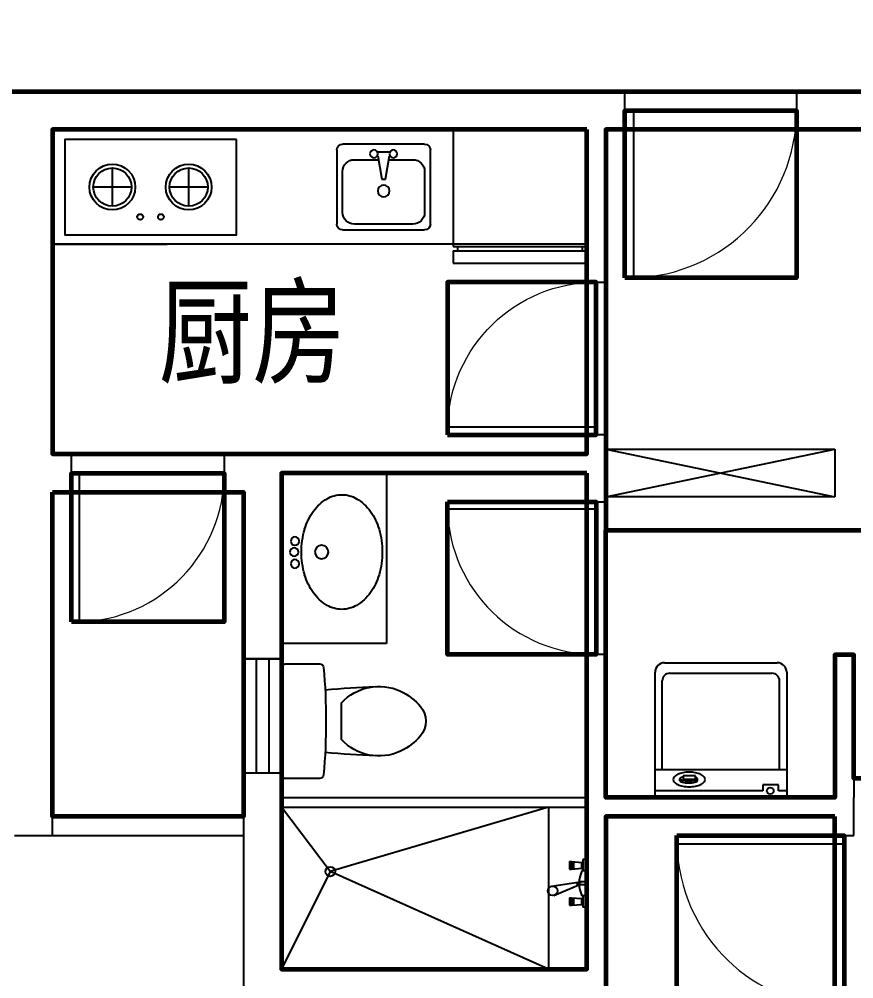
# Model space of a CAD drawing. Extents: x 1005722 to 1034128, y -625400 to -609800.
# Drawn here: x 1019850 to 1024225, y -620550 to -615522 of the extents above; entities that cross this region are included whole.
import ezdxf
from ezdxf.enums import TextEntityAlignment as Align

# ---------------------------------------------------------------- set-up
doc = ezdxf.new("R2010")
doc.units = 0
doc.header["$LTSCALE"] = 1000
doc.header["$MEASUREMENT"] = 0
doc.layers.get('0').update_dxf_attribs({"linetype": 'CONTINUOUS'})
for name, color, linetype in [('BATH', 8, 'CONTINUOUS'), ('FUR', 8, 'CONTINUOUS'), ('Furniture(家具)', 8, 'CONTINUOUS'), ('WALL', 2, 'CONTINUOUS'), ('WINDOW', 4, 'CONTINUOUS'), ('家具', 8, 'CONTINUOUS'), ('阳台露台', 141, 'CONTINUOUS')]:
    doc.layers.add(name, color=color, linetype=linetype)
for name, color, linetype, lineweight in [('GT_卧室', 1, 'CONTINUOUS', 60), ('GT_卫生间', 5, 'CONTINUOUS', 60), ('GT_厨房', 4, 'CONTINUOUS', 60), ('GT_过道', 30, 'CONTINUOUS', 60), ('GT_门', 245, 'CONTINUOUS', 60), ('GT_阳台', 6, 'CONTINUOUS', 60), ('GT_餐厅', 3, 'CONTINUOUS', 60), ('文字标注', 121, 'CONTINUOUS', 0)]:
    doc.layers.add(name, color=color, linetype=linetype, lineweight=lineweight)
doc.styles.add('-黑体', font='simhei.ttf', dxfattribs={"width": 0.8})
doc.styles.add('DIM_FONT', font='ZBTXT.shx', dxfattribs={"width": 0.8})

# ---------------------------------------------------------------- blocks, each defined once
blk = doc.blocks.new('TP6')
blk.add_lwpolyline([(20, -300), (200.8, -300, 0.388903), (220.7, -281.7, 0.043619), (220.7, 281.7, 0.388903), (200.8, 300), (20, 300, 0.414214), (0, 280), (0, -280, 0.414214), (20, -300, 0.414214)], format="xyb")
blk.add_lwpolyline([(623.4, 157.5, 0.325454), (314.1, 96.3), (314.1, -96.3, 0.325454), (623.4, -157.5, 0.11195), (728.4, -76.5, 0.35994), (728.4, 76.5, 0.11195)], format="xyb", close=True)
for centre, start, end in [((821.6, -7004.3), 92.61819, 94.72691), ((821.6, 7004.3), 265.27309, 267.38181)]:
    blk.add_arc(centre, 7193.5, start, end)
blk = doc.blocks.new('_E12QMA')
for centre, radius in [((-57.4, -41.7), 22.1), ((0, -37.5), 22.1), ((61.8, -41.7), 22.1), ((0, -181.7), 35.3)]:
    blk.add_circle(centre, radius)
for centre, radius, start, end in [((-30.5, -395.5), 315.5, 106.2949, 125.2119), ((0, -499.9), 424.2, 90, 106.2949), ((0, -499.9), 424.2, 73.7051, 90), ((30.5, -395.5), 315.5, 54.7881, 73.7051), ((-77.1, -329.5), 234.6, 125.2119, 149.5902), ((77.1, -329.5), 234.6, 30.4098, 54.7881), ((-148.3, -287.7), 152.1, 149.5902, 180), ((148.3, -287.7), 152.1, 360, 390.4098), ((-148.3, -287.7), 152.1, 180, 210.4098), ((148.3, -287.7), 152.1, 329.5902, 360), ((-77.1, -245.9), 234.6, 210.4098, 234.7881), ((77.1, -245.9), 234.6, 305.2119, 329.5902), ((-30.5, -179.8), 315.5, 234.7881, 253.7051), ((30.5, -179.8), 315.5, 286.2949, 305.2119), ((0, -75.5), 424.2, 253.7051, 270), ((0, -75.5), 424.2, 270, 286.2949)]:
    blk.add_arc(centre, radius, start, end)
at = {"style": 'DIM_FONT', "width": 0.8, "flags": 9}
for tag in ['XSIZE', 'YSIZE']:
    blk.add_attdef(tag, (0, 0), '', height=0.5, dxfattribs=at)
blk = doc.blocks.new('A$C5B6B14AB')
at = {"layer": 'BATH'}
for p, q in [((0, 30.7), (0, 419.3)), ((30.7, 450), (460.2, 450)), ((276.1, 409.1), (214.8, 409.1)), ((490.9, 419.3), (490.9, 30.7)), ((219.9, 368.2), (92, 368.2)), ((235.2, 265.9), (214.8, 388.6)), ((276.1, 388.6), (255.7, 265.9)), ((398.9, 368.2), (271, 368.2)), ((30.7, 306.8), (30.7, 92)), ((460.2, 92.1), (460.2, 306.8)), ((255.7, 265.9), (235.2, 265.9)), ((460.2, 0), (30.7, 0)), ((92.1, 30.7), (398.9, 30.7))]:
    blk.add_line(p, q, dxfattribs=at)
for centre, radius in [((194.3, 398.9), 20.5), ((296.6, 398.9), 20.5), ((245.5, 204.6), 30.7)]:
    blk.add_circle(centre, radius, dxfattribs=at)
for centre, radius, start, end in [((30.7, 419.3), 30.7, 90.0014, 180.0014), ((460.2, 419.3), 30.7, 0.0014, 90.0014), ((92, 306.8), 61.4, 90.0014, 180.0014), ((398.9, 306.8), 61.4, 0.0014, 90.0014), ((92.1, 92), 61.4, 180.0014, 270.0014), ((398.9, 92.1), 61.4, 270.0014, 0.0014), ((30.7, 30.7), 30.7, 180.0014, 270.0014), ((460.2, 30.7), 30.7, 270.0014, 0.0014)]:
    blk.add_arc(centre, radius, start, end, dxfattribs=at)
at = {"layer": 'BATH', "style": 'DIM_FONT', "oblique": -180, "text_generation_flag": 4, "width": 0.8, "flags": 9}
for tag in ['YSIZE', 'XSIZE']:
    blk.add_attdef(tag, (245.5, 450), '', height=0.5, rotation=270.0014, dxfattribs=at)
blk = doc.blocks.new('A$C52241BEE')
for p, q in [((250, 750), (250, 550)), ((350, 650), (150, 650)), ((250, 350), (250, 150)), ((350, 250), (150, 250))]:
    blk.add_line(p, q)
blk.add_lwpolyline([(0, 900), (0, 0), (500, 0), (500, 900)], close=True)
for centre, radius in [((250, 650), 120), ((250, 650), 100), ((406.5, 504.3), 15), ((406.5, 395.7), 15), ((250, 250), 120), ((250, 250), 100)]:
    blk.add_circle(centre, radius)
blk = doc.blocks.new('_E10NWL')
for p, q in [((-275, 0), (275, 0)), ((-275, -482), (-275, 0)), ((275, 0), (275, -482)), ((275, -482), (-275, -482)), ((-275, -550), (-275, -499.1)), ((275, -499.1), (-275, -499.1)), ((-256.6, -482), (-256.6, -499.1)), ((256.6, -482), (256.6, -499.1)), ((275, -499.1), (275, -550)), ((275, -550), (-275, -550))]:
    blk.add_line(p, q)
at = {"style": 'DIM_FONT', "width": 0.8, "flags": 9}
for tag in ['XSIZE', 'YSIZE']:
    blk.add_attdef(tag, (0, 0), '', height=0.5, dxfattribs=at)
blk = doc.blocks.new('A$C718D6682')
at = {"linetype": 'Continuous'}
for p, q in [((50, 706.3), (640, 706.3)), ((0, 0.5), (0, 656.3)), ((690, 656.3), (690, 0.5)), ((690, 145.2), (0, 145.2))]:
    blk.add_line(p, q, dxfattribs=at)
for p, q in [((37.7, 144.8), (37.7, 611.5)), ((77.7, 651.5), (612.3, 651.5)), ((652.3, 144.8), (652.3, 611.5)), ((146.9, 113.4), (146.9, 96.8)), ((211.5, 113.4), (146.9, 113.4)), ((211.5, 96.8), (211.5, 113.4)), ((130.2, 88.5), (130.2, 99)), ((146.9, 96.8), (211.5, 96.8)), ((222, 87.4), (221.9, 99.1)), ((647.4, 66.1), (564.3, 66.1)), ((564.3, 66.1), (564.3, 35.5)), ((647.4, 35.5), (647.4, 66.1)), ((0, 36.3), (564.3, 36.3)), ((0, 0.5), (690, 0.5)), ((647.4, 36.3), (690, 36.3))]:
    blk.add_line(p, q)
blk.add_lwpolyline([(261.7, 94.9, 0.185158), (256.8, 107.7, 0.102042), (237.3, 122, 0.060862), (212.3, 130, 0.047173), (178.5, 133.2, 0.047173), (144.8, 130, 0.060862), (119.7, 122, 0.102042), (100.3, 107.7, 0.185158), (95.4, 94.9, 0.185158), (100.3, 82.2, 0.102042), (119.7, 67.8, 0.060862), (144.8, 59.8, 0.047173), (178.5, 56.6, 0.047173), (212.3, 59.8, 0.060862), (237.3, 67.8, 0.102042), (256.8, 82.2, 0.185158)], format="xyb", close=True)
for points in [[(146.9, 108.2, 0.008736), (143.6, 107.4, 0.076276), (132.1, 102.5, 0.259034), (130.2, 99, 0.259034)], [(130.2, 99, 0.259034), (132.1, 95.6, 0.076276), (143.6, 90.7, 0.036515), (157.2, 88.2, 0.026615), (176, 87.2, 0.026615), (194.9, 88.2, 0.036515), (208.4, 90.7, 0.076276), (220, 95.6, 0.259034), (221.9, 99, 0.259034), (220, 102.5, 0.056762), (211.5, 106.5, 0.036515)], [(130.2, 88.5, 0.259034), (132.1, 85.1, 0.076276), (143.6, 80.2, 0.036515), (157.2, 77.7, 0.026615), (176, 76.7, 0.026615), (194.9, 77.7, 0.036515), (208.4, 80.2, 0.076276), (220, 85.1, 0.259034), (221.9, 88.5, 0.078462), (221.7, 89.8, 0.056762)]]:
    blk.add_lwpolyline(points, format="xyb")
blk.add_circle((603.7, 35.5), 17.5)
for centre, start, end in [((50, 656.3), 90, 180), ((640, 656.3), 360, 90)]:
    blk.add_arc(centre, 50, start, end, dxfattribs=at)
for centre, start, end in [((77.7, 611.5), 90, 180), ((612.3, 611.5), 360, 90)]:
    blk.add_arc(centre, 40, start, end)
at = {"width": 0.8, "flags": 9}
for tag in ['YSIZE', 'XSIZE']:
    blk.add_attdef(tag, (345, 0.5), '', height=0.5, rotation=180, dxfattribs=at)
blk = doc.blocks.new('13')
at = {"layer": 'FUR'}
for p, q in [((-17588.9, -529653.8), (-17588.9, -528803.8)), ((-17588.9, -528803.8), (-16188.9, -528803.8)), ((-16188.9, -528803.8), (-16188.9, -529653.8)), ((-17588.9, -529653.8), (-16188.9, -529653.8))]:
    blk.add_line(p, q, dxfattribs=at)
for points in [[(-16188.9, -528803.8), (-17333, -529142), (-17588.9, -529653.8)], [(-16188.9, -529653.8), (-17333, -529142), (-17588.9, -528803.8)]]:
    blk.add_lwpolyline(points, dxfattribs=at)
blk.add_circle((-17333, -529142), 25, dxfattribs=at)
blk = doc.blocks.new('$DorLib2D$00000001')
for p, q in [((0.45, 0.975), (0.5, 0.975)), ((0.45, 0), (0.45, 0.975)), ((0.5, 0), (0.5, 0.975)), ((0.5, 0), (0.45, 0))]:
    blk.add_line(p, q)
at = {"lineweight": 13}
blk.add_arc((0.475, 0), 0.975, 91.4693, 180, dxfattribs=at)
blk = doc.blocks.new('$TCHSYS$WIN2D')
for p, q in [((-0.5, 0.5), (0.5, 0.5)), ((-0.5, 0.5), (-0.5, -0.5)), ((0.5, 0.5), (0.5, -0.5)), ((0.5, 0.1667), (-0.5, 0.1667)), ((0.5, -0.1667), (-0.5, -0.1667)), ((-0.5, -0.5), (0.5, -0.5))]:
    blk.add_line(p, q)

msp = doc.modelspace()

# ---------------------------------------------------------------- linework, layer by layer
msp.add_line((1023925, -615900.2), (1023025, -615900.2))
at = {"layer": 'BATH'}
for p, q in [((1021225, -620500.2), (1021225, -619600.2)), ((1021225, -619600.2), (1022825, -619600.2)), ((1021225, -619650.2), (1022825, -619650.2)), ((1022735, -619935.6), (1022735, -619975.2)), ((1022735, -619935.6), (1022745, -619935.6)), ((1022745, -619935.6), (1022800, -619940.2)), ((1022745, -619935.6), (1022745, -619975.2)), ((1022755, -619935.6), (1022755, -619975.2)), ((1022800, -619970.2), (1022800, -619940.2)), ((1022800, -619940.2), (1022800, -619970.2)), ((1022825, -619925.2), (1022805, -619925.2)), ((1022805, -619925.2), (1022805, -619985.2)), ((1022825, -619925.2), (1022824.9, -620175.2)), ((1022735, -619975.2), (1022745, -619975.2)), ((1022745, -619975.2), (1022800, -619970.2)), ((1022825, -619985.2), (1022800, -619985.2)), ((1022640.4, -620065.1), (1022780.9, -620043)), ((1022825, -620042.8), (1022782.7, -620042.8)), ((1022652.2, -620113.7), (1022782.7, -620057.8)), ((1022657.4, -620067.4), (1022657.4, -620067.4)), ((1022825, -620057.8), (1022782.7, -620057.8)), ((1022734.9, -620125.6), (1022734.9, -620165.2)), ((1022734.9, -620125.6), (1022744.9, -620125.6)), ((1022744.9, -620125.6), (1022744.9, -620165.2)), ((1022744.9, -620125.6), (1022799.9, -620130.2)), ((1022754.9, -620125.6), (1022754.9, -620165.2)), ((1022824.9, -620115.2), (1022799.9, -620115.2)), ((1022799.9, -620130.2), (1022799.9, -620160.2)), ((1022799.9, -620160.2), (1022799.9, -620130.2)), ((1022804.9, -620115.2), (1022804.9, -620175.2)), ((1022734.9, -620165.2), (1022744.9, -620165.2)), ((1022744.9, -620165.2), (1022799.9, -620160.2)), ((1022824.9, -620175.2), (1022804.9, -620175.2))]:
    msp.add_line(p, q, dxfattribs=at)
for centre, radius in [((1022782.7, -620050.3), 7.5), ((1022646.7, -620089.3), 25)]:
    msp.add_circle(centre, radius, dxfattribs=at)
msp.add_arc((1022933.3, -620050.3), 148.3, 153.9845, 205.963, dxfattribs=at)
at = {"layer": 'FUR'}
for p, q in [((1022925, -617775.2), (1024125, -617775.2)), ((1022925, -618025.2), (1024125, -617775.2)), ((1022925, -617775.2), (1024125, -618025.2)), ((1024125, -617775.2), (1024125, -618025.2)), ((1024125, -618025.2), (1022925, -618025.2)), ((1021425, -618793), (1021225, -618793)), ((1021425, -618793), (1021425, -618793))]:
    msp.add_line(p, q, dxfattribs=at)
at = {"layer": 'Furniture(家具)'}
for p, q in [((1022825, -616100.2), (1022825, -616700.2)), ((1022825, -616700.2), (1020025, -616700.2)), ((1020025, -616700.2), (1020625, -616700.2)), ((1021225, -617900.2), (1021775, -617900.2)), ((1021775, -617900.2), (1021775, -618793)), ((1021775, -618793), (1021225, -618793))]:
    msp.add_line(p, q, dxfattribs=at)
at = {"layer": 'GT_卧室'}
msp.add_lwpolyline([(1024125, -619700.2), (1022925, -619700.2), (1022925, -620600.2), (1021225, -620600.2), (1021225, -624000.2), (1024125, -624000.2), (1024125, -619700.2)], dxfattribs=at)
at = {"layer": 'GT_卫生间'}
msp.add_lwpolyline([(1022825, -617900.2), (1021225, -617900.2), (1021225, -620500.2), (1022825, -620500.2), (1022825, -617900.2)], dxfattribs=at)
at = {"layer": 'GT_厨房'}
msp.add_lwpolyline([(1022825, -616100.2), (1020025, -616100.2), (1020025, -617800.2), (1022825, -617800.2), (1022825, -616100.2)], dxfattribs=at)
at = {"layer": 'GT_过道'}
for points in [[(1014925, -614650.2), (1014925, -615900.2), (1024925, -615900.2), (1024925, -614600.2), (1014925, -614600.2), (1014925, -614650.2)], [(1026725, -618200.2), (1026725, -619500.2), (1024225, -619500.2), (1024225, -618852.7), (1024125, -618852.7), (1024125, -619600.2), (1022925, -619600.2), (1022925, -618200.2), (1026725, -618200.2)]]:
    msp.add_lwpolyline(points, dxfattribs=at)
at = {"layer": 'GT_门'}
for points in [[(1023025, -616877.7), (1023025, -616000.2), (1023925, -616000.2), (1023925, -616877.7), (1023025, -616877.7)], [(1022095, -617700.2), (1022875, -617700.2), (1022875, -616900.2), (1022095, -616900.2), (1022095, -617700.2)], [(1020125, -618680.2), (1020125, -617900.2), (1020925, -617900.2), (1020925, -618680.2), (1020125, -618680.2)], [(1022095, -618050.2), (1022875, -618050.2), (1022875, -618850.2), (1022095, -618850.2), (1022095, -618050.2)], [(1023297.5, -619800.2), (1024175, -619800.2), (1024175, -620700.2), (1023297.5, -620700.2), (1023297.5, -619800.2)]]:
    msp.add_lwpolyline(points, dxfattribs=at)
at = {"layer": 'GT_阳台'}
msp.add_lwpolyline([(1020025, -618000.2), (1021025, -618000.2), (1021025, -619700.2), (1020025, -619700.2), (1020025, -618000.2)], dxfattribs=at)
at = {"layer": 'GT_餐厅'}
msp.add_lwpolyline([(1026725, -616100.2), (1022925, -616100.2), (1022925, -618200.2), (1026725, -618200.2), (1026725, -616100.2)], dxfattribs=at)
at = {"layer": 'WALL'}
for p, q in [((1019925, -615900.2), (1016925, -615900.2)), ((1022925, -615900.2), (1019925, -615900.2)), ((1023025, -615900.2), (1022925, -615900.2)), ((1023025, -616100.2), (1023025, -615900.2)), ((1024925, -615900.2), (1023925, -615900.2)), ((1023925, -615900.2), (1023925, -616100.2)), ((1020025, -617800.2), (1020025, -616100.2)), ((1022825, -616100.2), (1020025, -616100.2)), ((1022825, -616100.2), (1022825, -616900.2)), ((1022925, -616100.2), (1023025, -616100.2)), ((1022925, -616900.2), (1022925, -616100.2)), ((1023925, -616100.2), (1025025, -616100.2)), ((1022825, -616900.2), (1022925, -616900.2)), ((1022925, -617700.2), (1022825, -617700.2)), ((1022825, -617700.2), (1022825, -617800.2)), ((1022925, -617900.2), (1022925, -617700.2)), ((1020125, -617800.2), (1020025, -617800.2)), ((1020125, -618000.2), (1020125, -617800.2)), ((1021125, -617800.2), (1020925, -617800.2)), ((1020925, -617800.2), (1020925, -618000.2)), ((1021125, -617800.2), (1022825, -617800.2)), ((1021225, -618873.5), (1021225, -617900.2)), ((1021225, -617900.2), (1022825, -617900.2)), ((1022825, -617900.2), (1022825, -618050.2)), ((1022925, -618050.2), (1022925, -617900.2)), ((1020025, -618000.2), (1020125, -618000.2)), ((1020025, -619800.2), (1020025, -618000.2)), ((1020925, -618000.2), (1021025, -618000.2)), ((1021025, -618000.2), (1021025, -618873.5)), ((1022825, -618050.2), (1022925, -618050.2)), ((1021025, -618873.5), (1021225, -618873.5)), ((1022925, -618850.2), (1022825, -618850.2)), ((1022825, -618850.2), (1022825, -619600.2)), ((1022925, -619600.2), (1022925, -618850.2)), ((1024125, -618852.7), (1024125, -619600.2)), ((1024225, -618852.7), (1024125, -618852.7)), ((1024225, -618852.7), (1024225, -619600.2)), ((1021225, -619473.5), (1021025, -619473.5)), ((1021025, -619473.5), (1021025, -620600.2)), ((1021225, -620500.2), (1021225, -619473.5)), ((1022825, -619600.2), (1022825, -620500.2)), ((1022925, -619600.2), (1024125, -619600.2)), ((1024225, -619800.2), (1024225, -619600.2)), ((1022925, -619700.2), (1024125, -619700.2)), ((1022925, -619700.2), (1022925, -620600.2)), ((1024125, -619700.2), (1024125, -619800.2)), ((1019825, -619800.2), (1020025, -619800.2)), ((1024125, -619800.2), (1024225, -619800.2)), ((1022825, -620500.2), (1021225, -620500.2))]:
    msp.add_line(p, q, dxfattribs=at)
at = {"layer": 'WINDOW'}
for p, q in [((1022825, -616900.2), (1022825, -617700.2)), ((1020125, -618000.2), (1020925, -618000.2)), ((1022825, -618050.2), (1022825, -618848.6))]:
    msp.add_line(p, q, dxfattribs=at)
at = {"layer": '阳台露台'}
for p, q in [((1020025, -619700.2), (1021025, -619700.2)), ((1020025, -619800.2), (1021025, -619800.2))]:
    msp.add_line(p, q, dxfattribs=at)

# ---------------------------------------------------------------- block references
at = {"layer": 'BATH', "rotation": 269.9999998932783}
msp.add_blockref('A$C52241BEE', (1020088.4, -616151.8), dxfattribs=at)
at = {"layer": 'BATH', "xscale": -1}
for name, p, rotation in [('A$C5B6B14AB', (1022005.8, -616626.7), 359.999999879938), ('TP6', (1021225, -619200.4), 180)]:
    msp.add_blockref(name, p, dxfattribs=dict(at, rotation=rotation))
at = {"layer": 'BATH'}
msp.add_blockref('A$C718D6682', (1023183.3, -619600.7), dxfattribs=at)
at = {"layer": 'FUR', "rotation": 359.9999999866597}
msp.add_blockref('13', (1038813.9, -90846.4), dxfattribs=at)
at = {"layer": 'WINDOW'}
for name, p, xscale, yscale, zscale, rotation in [('$DorLib2D$00000001', (1023475, -616000.2), 900, 900, 900, 180), ('$DorLib2D$00000001', (1022875, -617300.2), 800, -800, 800, 270.0000000000843), ('$DorLib2D$00000001', (1020525, -617900.2), 800, 800, 800, 180.000000011328), ('$DorLib2D$00000001', (1022875, -618450.2), -800, -800, -800, 270.0000000000941), ('$TCHSYS$WIN2D', (1021125, -619173.5), 600, -200, 600, 90.00000001174926), ('$DorLib2D$00000001', (1024175, -620250.2), -900, -900, -900, 270.0000000006937)]:
    msp.add_blockref(name, p, dxfattribs=dict(at, xscale=xscale, yscale=yscale, zscale=zscale, rotation=rotation))
at = {"layer": '家具', "extrusion": (0, 0, -1), "xscale": 1.272727273404598, "yscale": 1.272727273404598, "zscale": -1.27272727272727, "rotation": 1.257791532e-07}
msp.add_blockref('_E10NWL', (-1022475, -616100.2), dxfattribs=at)
at = {"layer": '家具', "extrusion": (0, 0, -1), "zscale": -0.9999999999999998, "rotation": 270}
msp.add_blockref('_E12QMA', (-1021253.7, -618314), dxfattribs=at)

# ---------------------------------------------------------------- texts
at = {"layer": '文字标注', "style": '-黑体', "width": 0.8}
msp.add_text('厨房', height=450, dxfattribs=at).set_placement((1021071.7, -617384.1), align=Align.CENTER)

doc.saveas('drawing.dxf')
